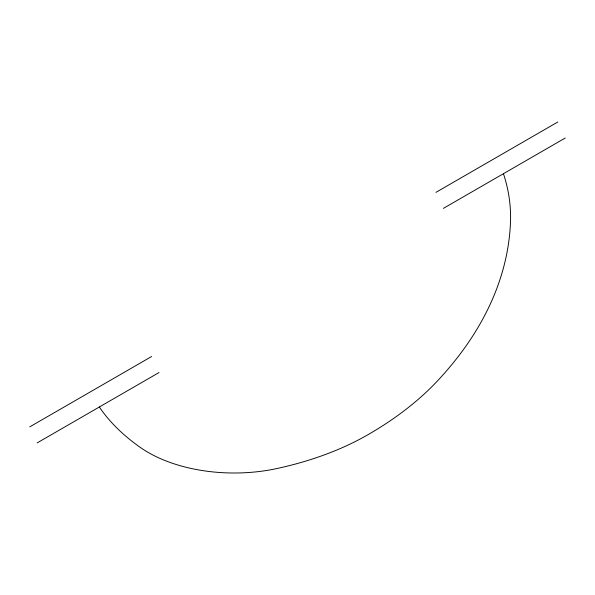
<?xml version="1.0" encoding="UTF-8"?>
<svg xmlns="http://www.w3.org/2000/svg" width="595" height="595" viewBox="0 0 595 595"><rect width="100%" height="100%" fill="white"/><g stroke="black" fill="none" stroke-linecap="round" stroke-linejoin="round"><path stroke-width="0.89" d="M29.75 426.868L151.613 356.517M435.957 192.349L557.812 121.997M37.188 442.888L159.043 372.529M443.387 208.369L565.25 138.01M99.35 406.995A256.676 148.192 0 0 0 140.108 447.284A121.715 70.27 0 0 0 277.173 468.488A256.676 148.192 0 0 0 368.127 434.61A401.989 232.087 0 0 0 437.318 381.068A607.302 350.619 0 0 0 510.436 223.519A401.989 232.087 0 0 0 503.444 173.695"/></g></svg>
